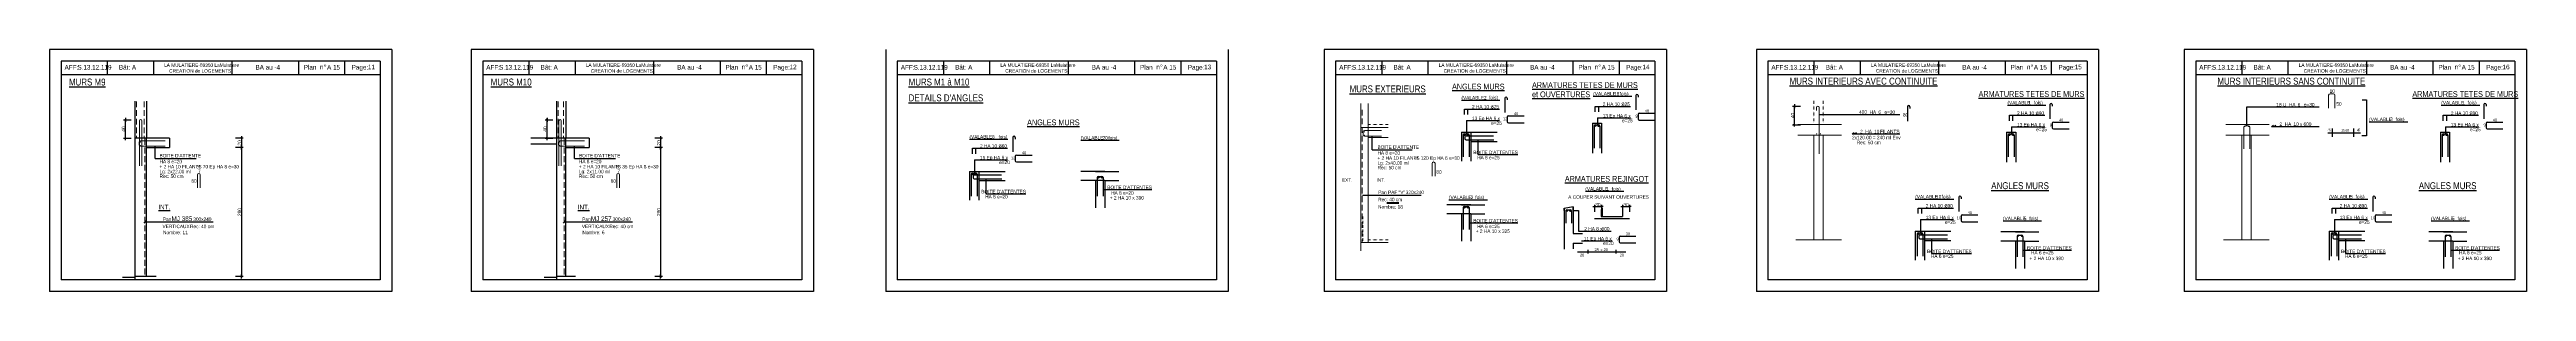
# Model space of a CAD drawing. Header units: metres. Extents: x -9927 to 45032, y -190416 to 12166.
# Drawn here: x 16984 to 27729, y -140200 to -139150 of the extents above; entities that cross this region are included whole.
import ezdxf
from ezdxf.enums import TextEntityAlignment as Align

# ---------------------------------------------------------------- set-up
doc = ezdxf.new("R2010")
doc.units = ezdxf.units.M
doc.header["$PDMODE"] = 65
doc.linetypes.add('CACHE2', pattern=[0.1875, 0.125, -0.0625])
doc.linetypes.add('TIRETPT2', pattern=[12.7, 6.35, -3.175, 0, -3.175])
for name, color, linetype in [('01_cote_gen', 4, 'Continuous'), ('01_fenetres', 171, 'Continuous'), ('01_linteaux', 3, 'Continuous'), ('01_murs_coup', 5, 'Continuous'), ('01_poch_BN', 9, 'Continuous'), ('01_sem', 42, 'Continuous'), ('01_texte', 230, 'Continuous'), ('AA_COTES', 2, 'Continuous')]:
    doc.layers.add(name, color=color, linetype=linetype)
doc.styles.add('STYLE2', font='ARIALN.TTF')
doc.dimstyles.new('JB25', dxfattribs={"dimscale": 0.1, "dimtxt": 150, "dimasz": 17, "dimexe": 0.1, "dimexo": 0.1, "dimgap": 0.09, "dimtad": 1, "dimdec": 1, "dimlfac": 0.5, "dimdsep": 46, "dimtxsty": 'STYLE2', "dimblk1": 'BOND_G', "dimblk2": 'BOND_D', "dimsah": 1, "dimcen": 1.5, "dimdle": 0.01, "dimse1": 1, "dimse2": 1, "dimclrd": 4, "dimclre": 2, "dimclrt": 5, "dimadec": 0, "dimazin": 0, "dimtfac": 2.333333, "dimtdec": 1, "dimtix": 1, "dimtmove": 2, "dimatfit": 3, "dimldrblk": 'BOND_G', "dimfxl": 1, "dimtolj": 1, "dimtzin": 0, "dimarcsym": 0})
doc.dimstyles.new('JB50', dxfattribs={"dimscale": 0.1, "dimtxt": 150, "dimasz": 15, "dimexe": 0.1, "dimexo": 0.1, "dimgap": 0.09, "dimtad": 1, "dimdec": 1, "dimdsep": 46, "dimtxsty": 'STYLE2', "dimblk1": 'BOND_G', "dimblk2": 'BOND_D', "dimsah": 1, "dimcen": 1.5, "dimdle": 0.01, "dimse1": 1, "dimse2": 1, "dimclrd": 4, "dimclre": 2, "dimclrt": 6, "dimazin": 2, "dimtfac": 2.333333, "dimtdec": 1, "dimtix": 1, "dimtmove": 2, "dimatfit": 3, "dimldrblk": 'BOND_G', "dimfxl": 1, "dimtolj": 1, "dimtzin": 0, "dimarcsym": 0})

# ---------------------------------------------------------------- blocks, each defined once
blk = doc.blocks.new('BOND_G')
at = {"layer": 'AA_COTES', "color": 0}
for p, q in [((5, 0), (-5, 0)), ((1.8, 1.8), (-1.8, -1.8)), ((0, -5), (0, 15))]:
    blk.add_line(p, q, dxfattribs=at)
blk = doc.blocks.new('BOND_D')
at = {"layer": 'AA_COTES', "color": 0}
for p, q in [((5, 0), (-5, 0)), ((-1.8, -1.8), (1.8, 1.8)), ((0, 5), (0, -15))]:
    blk.add_line(p, q, dxfattribs=at)
blk = doc.blocks.new('*D1287')
at = {"layer": '01_cote_gen', "color": 4, "lineweight": -2, "transparency": 16777216}
blk.add_line((17816, -139536), (17816, -139573), dxfattribs=at)
at = {"layer": 'DEFPOINTS', "color": 0, "lineweight": 0, "transparency": 16777216}
for p in [(17505, -139535), (17505, -139575), (17816, -139575)]:
    blk.add_point(p, dxfattribs=at)
at = {"layer": '01_cote_gen', "color": 4, "lineweight": -2, "transparency": 16777216, "xscale": 1.7, "yscale": 1.7, "zscale": 1.7}
for name, p, rotation in [('BOND_G', (17816, -139535), 90), ('BOND_D', (17816, -139575), 270)]:
    blk.add_blockref(name, p, dxfattribs=dict(at, rotation=rotation))
at = {"layer": '01_cote_gen', "color": 5, "lineweight": 0, "transparency": 16777216, "insert": (17808, -139555), "char_height": 15, "attachment_point": 5, "rotation": 90, "style": 'STYLE2'}
blk.add_mtext('\\A1;20', dxfattribs=at)
blk = doc.blocks.new('*D1288')
at = {"layer": '01_cote_gen', "color": 4, "lineweight": -2, "transparency": 16777216}
blk.add_line((17816, -139576), (17816, -140133), dxfattribs=at)
at = {"layer": 'DEFPOINTS', "color": 0, "lineweight": 0, "transparency": 16777216}
for p in [(17790, -139575), (17446, -140135), (17816, -140135)]:
    blk.add_point(p, dxfattribs=at)
at = {"layer": '01_cote_gen', "color": 4, "lineweight": -2, "transparency": 16777216, "xscale": 1.7, "yscale": 1.7, "zscale": 1.7}
for name, p, rotation in [('BOND_G', (17816, -139575), 90), ('BOND_D', (17816, -140135), 270)]:
    blk.add_blockref(name, p, dxfattribs=dict(at, rotation=rotation))
at = {"layer": '01_cote_gen', "color": 5, "lineweight": 0, "transparency": 16777216, "insert": (17808, -139855), "char_height": 15, "attachment_point": 5, "rotation": 90, "style": 'STYLE2'}
blk.add_mtext('\\A1;280', dxfattribs=at)
blk = doc.blocks.new('*D1289')
at = {"layer": '01_cote_gen', "color": 4, "lineweight": -2, "transparency": 16777216}
blk.add_line((17313, -139533), (17313, -139456), dxfattribs=at)
at = {"layer": 'DEFPOINTS', "color": 0, "lineweight": 0, "transparency": 16777216}
for p in [(17313, -139455), (17361, -139455), (17367, -139535)]:
    blk.add_point(p, dxfattribs=at)
at = {"layer": '01_cote_gen', "color": 4, "lineweight": -2, "transparency": 16777216, "xscale": 1.7, "yscale": 1.7, "zscale": 1.7}
for name, p, rotation in [('BOND_D', (17313, -139455), 90), ('BOND_G', (17313, -139535), 270)]:
    blk.add_blockref(name, p, dxfattribs=dict(at, rotation=rotation))
at = {"layer": '01_cote_gen', "color": 5, "lineweight": 0, "transparency": 16777216, "insert": (17305, -139495), "char_height": 15, "attachment_point": 5, "rotation": 90, "style": 'STYLE2'}
blk.add_mtext('\\A1;40', dxfattribs=at)
blk = doc.blocks.new('*D1290')
at = {"layer": '01_cote_gen', "color": 4, "lineweight": -2, "transparency": 16777216}
blk.add_line((19635, -139536), (19635, -139573), dxfattribs=at)
at = {"layer": 'DEFPOINTS', "color": 0, "lineweight": 0, "transparency": 16777216}
for p in [(19324, -139535), (19324, -139575), (19635, -139575)]:
    blk.add_point(p, dxfattribs=at)
at = {"layer": '01_cote_gen', "color": 4, "lineweight": -2, "transparency": 16777216, "xscale": 1.7, "yscale": 1.7, "zscale": 1.7}
for name, p, rotation in [('BOND_G', (19635, -139535), 90), ('BOND_D', (19635, -139575), 270)]:
    blk.add_blockref(name, p, dxfattribs=dict(at, rotation=rotation))
at = {"layer": '01_cote_gen', "color": 5, "lineweight": 0, "transparency": 16777216, "insert": (19627, -139555), "char_height": 15, "attachment_point": 5, "rotation": 90, "style": 'STYLE2'}
blk.add_mtext('\\A1;20', dxfattribs=at)
blk = doc.blocks.new('*D1291')
at = {"layer": '01_cote_gen', "color": 4, "lineweight": -2, "transparency": 16777216}
blk.add_line((19635, -139576), (19635, -140133), dxfattribs=at)
at = {"layer": 'DEFPOINTS', "color": 0, "lineweight": 0, "transparency": 16777216}
for p in [(19609, -139575), (19266, -140135), (19635, -140135)]:
    blk.add_point(p, dxfattribs=at)
at = {"layer": '01_cote_gen', "color": 4, "lineweight": -2, "transparency": 16777216, "xscale": 1.7, "yscale": 1.7, "zscale": 1.7}
for name, p, rotation in [('BOND_G', (19635, -139575), 90), ('BOND_D', (19635, -140135), 270)]:
    blk.add_blockref(name, p, dxfattribs=dict(at, rotation=rotation))
at = {"layer": '01_cote_gen', "color": 5, "lineweight": 0, "transparency": 16777216, "insert": (19627, -139855), "char_height": 15, "attachment_point": 5, "rotation": 90, "style": 'STYLE2'}
blk.add_mtext('\\A1;280', dxfattribs=at)
blk = doc.blocks.new('*D1292')
at = {"layer": '01_murs_coup', "color": 4, "lineweight": -2, "transparency": 16777216}
blk.add_line((19142, -139533), (19142, -139456), dxfattribs=at)
at = {"layer": 'DEFPOINTS', "color": 0, "lineweight": 0, "transparency": 16777216}
for p in [(19142, -139455), (19190, -139455), (19196, -139535)]:
    blk.add_point(p, dxfattribs=at)
at = {"layer": '01_murs_coup', "color": 4, "lineweight": -2, "transparency": 16777216, "xscale": 1.7, "yscale": 1.7, "zscale": 1.7}
for name, p, rotation in [('BOND_D', (19142, -139455), 90), ('BOND_G', (19142, -139535), 270)]:
    blk.add_blockref(name, p, dxfattribs=dict(at, rotation=rotation))
at = {"layer": '01_murs_coup', "color": 5, "transparency": 16777216, "insert": (19134, -139495), "char_height": 15, "attachment_point": 5, "rotation": 90, "style": 'STYLE2'}
blk.add_mtext('\\A1;40', dxfattribs=at)
blk = doc.blocks.new('*D1316')
at = {"layer": '01_texte', "color": 4, "lineweight": -2, "transparency": 16777216}
blk.add_line((23810, -139831), (23837, -139831), dxfattribs=at)
at = {"layer": 'DEFPOINTS', "color": 0, "lineweight": 0, "transparency": 16777216}
for p in [(23808, -139844), (23838, -139831), (23838, -139844)]:
    blk.add_point(p, dxfattribs=at)
at = {"layer": '01_texte', "color": 4, "lineweight": -2, "transparency": 16777216, "xscale": 1.5, "yscale": 1.5, "zscale": 1.5, "rotation": 180}
blk.add_blockref('BOND_G', (23808, -139831), dxfattribs=at)
at = {"layer": '01_texte', "color": 4, "lineweight": -2, "transparency": 16777216, "xscale": 1.5, "yscale": 1.5, "zscale": 1.5}
blk.add_blockref('BOND_D', (23838, -139831), dxfattribs=at)
at = {"layer": '01_texte', "color": 6, "transparency": 16777216, "insert": (23823, -139823), "char_height": 15, "attachment_point": 5, "style": 'STYLE2'}
blk.add_mtext('\\A1;30', dxfattribs=at)
blk = doc.blocks.new('*D1315')
at = {"layer": '01_texte', "color": 4, "lineweight": -2, "transparency": 16777216}
blk.add_line((23687, -139831), (23714, -139831), dxfattribs=at)
at = {"layer": 'DEFPOINTS', "color": 0, "lineweight": 0, "transparency": 16777216}
for p in [(23686, -139856), (23716, -139831), (23716, -139856)]:
    blk.add_point(p, dxfattribs=at)
at = {"layer": '01_texte', "color": 4, "lineweight": -2, "transparency": 16777216, "xscale": 1.5, "yscale": 1.5, "zscale": 1.5, "rotation": 180}
blk.add_blockref('BOND_G', (23686, -139831), dxfattribs=at)
at = {"layer": '01_texte', "color": 4, "lineweight": -2, "transparency": 16777216, "xscale": 1.5, "yscale": 1.5, "zscale": 1.5}
blk.add_blockref('BOND_D', (23716, -139831), dxfattribs=at)
at = {"layer": '01_texte', "color": 6, "transparency": 16777216, "insert": (23701, -139823), "char_height": 15, "attachment_point": 5, "style": 'STYLE2'}
blk.add_mtext('\\A1;30', dxfattribs=at)
blk = doc.blocks.new('*D1317')
at = {"layer": '01_cote_gen', "color": 4, "linetype": 'Continuous', "lineweight": -2, "transparency": 16777216}
blk.add_line((24554, -139474), (24554, -139397), dxfattribs=at)
at = {"layer": 'DEFPOINTS', "color": 0, "linetype": 'Continuous', "lineweight": 0, "transparency": 16777216}
for p in [(24554, -139396), (24607, -139476), (24655, -139396)]:
    blk.add_point(p, dxfattribs=at)
at = {"layer": '01_cote_gen', "color": 4, "linetype": 'Continuous', "lineweight": -2, "transparency": 16777216, "xscale": 1.7, "yscale": 1.7, "zscale": 1.7}
for name, p, rotation in [('BOND_D', (24554, -139396), 90), ('BOND_G', (24554, -139476), 270)]:
    blk.add_blockref(name, p, dxfattribs=dict(at, rotation=rotation))
at = {"layer": '01_cote_gen', "color": 5, "linetype": 'Continuous', "lineweight": 0, "transparency": 16777216, "insert": (24546, -139436), "char_height": 15, "attachment_point": 5, "rotation": 90, "style": 'STYLE2'}
blk.add_mtext('\\A1;40', dxfattribs=at)

msp = doc.modelspace()

# ---------------------------------------------------------------- linework, layer by layer
at = {"layer": '01_cote_gen', "color": 2, "linetype": 'CACHE2', "lineweight": 0, "ltscale": 100}
msp.add_line((22681.75, -139874.09), (22681.75, -139987.5), dxfattribs=at)
at = {"layer": '01_fenetres', "ltscale": 30}
for p, q in [((17033.86, -139199.78), (17033.86, -140149.78)), ((17033.86, -139199.78), (17033.86, -140149.78)), ((17033.86, -139199.78), (17033.86, -140149.78)), ((18418.86, -139199.78), (17033.86, -139199.78)), ((18418.86, -139259.78), (17033.86, -139259.78)), ((17233.86, -139199.78), (17233.86, -139259.78)), ((17434.26, -139199.78), (17434.26, -139259.78)), ((17774.43, -139199.78), (17774.43, -139259.78)), ((18064.73, -139259.78), (18064.73, -139199.78)), ((18264.73, -139259.78), (18264.73, -139199.78)), ((18418.86, -139199.78), (18418.86, -140149.78)), ((18863.18, -139199.78), (18863.18, -140149.78)), ((18863.18, -139199.78), (18863.18, -140149.78)), ((18863.18, -139199.78), (18863.18, -140149.78)), ((20248.18, -139199.78), (18863.18, -139199.78)), ((20248.18, -139259.78), (18863.18, -139259.78)), ((19063.18, -139199.78), (19063.18, -139259.78)), ((19263.58, -139199.78), (19263.58, -139259.78)), ((19603.75, -139199.78), (19603.75, -139259.78)), ((19894.05, -139259.78), (19894.05, -139199.78)), ((20094.05, -139259.78), (20094.05, -139199.78)), ((20248.18, -139199.78), (20248.18, -140149.78)), ((20661.72, -139199.78), (20661.72, -140149.78)), ((20661.72, -139199.78), (20661.72, -140149.78)), ((20661.72, -139199.78), (20661.72, -140149.78)), ((22046.72, -139199.78), (20661.72, -139199.78)), ((22046.72, -139259.78), (20661.72, -139259.78)), ((20861.72, -139199.78), (20861.72, -139259.78)), ((21062.12, -139199.78), (21062.12, -139259.78)), ((21402.29, -139199.78), (21402.29, -139259.78)), ((21692.59, -139259.78), (21692.59, -139199.78)), ((21892.59, -139259.78), (21892.59, -139199.78)), ((22046.72, -139199.78), (22046.72, -140149.78)), ((22563.4, -139199.78), (22563.4, -140149.78)), ((22563.4, -139199.78), (22563.4, -140149.78)), ((22563.4, -139199.78), (22563.4, -140149.78)), ((23948.4, -139199.78), (22563.4, -139199.78)), ((23948.4, -139259.78), (22563.4, -139259.78)), ((22763.4, -139199.78), (22763.4, -139259.78)), ((22963.79, -139199.78), (22963.79, -139259.78)), ((23303.96, -139199.78), (23303.96, -139259.78)), ((23594.26, -139259.78), (23594.26, -139199.78)), ((23794.26, -139259.78), (23794.26, -139199.78)), ((23948.4, -139199.78), (23948.4, -140149.78)), ((24438.45, -139199.78), (24438.45, -140149.78)), ((24438.45, -139199.78), (24438.45, -140149.78)), ((24438.45, -139199.78), (24438.45, -140149.78)), ((25823.45, -139199.78), (24438.45, -139199.78)), ((25823.45, -139259.78), (24438.45, -139259.78)), ((24638.45, -139199.78), (24638.45, -139259.78)), ((24838.84, -139199.78), (24838.84, -139259.78)), ((25179.01, -139199.78), (25179.01, -139259.78)), ((25469.31, -139259.78), (25469.31, -139199.78)), ((25669.31, -139259.78), (25669.31, -139199.78)), ((25823.45, -139199.78), (25823.45, -140149.78)), ((26294.45, -139199.78), (26294.45, -140149.78)), ((26294.45, -139199.78), (26294.45, -140149.78)), ((26294.45, -139199.78), (26294.45, -140149.78)), ((27679.45, -139199.78), (26294.45, -139199.78)), ((27679.45, -139259.78), (26294.45, -139259.78)), ((26494.45, -139199.78), (26494.45, -139259.78)), ((26694.85, -139199.78), (26694.85, -139259.78)), ((27035.02, -139199.78), (27035.02, -139259.78)), ((27325.32, -139259.78), (27325.32, -139199.78)), ((27525.32, -139259.78), (27525.32, -139199.78)), ((27679.45, -139199.78), (27679.45, -140149.78)), ((18418.86, -140149.78), (17033.86, -140149.78)), ((20248.18, -140149.78), (18863.18, -140149.78)), ((22046.72, -140149.78), (20661.72, -140149.78)), ((23948.4, -140149.78), (22563.4, -140149.78)), ((25823.45, -140149.78), (24438.45, -140149.78)), ((27679.45, -140149.78), (26294.45, -140149.78))]:
    msp.add_line(p, q, dxfattribs=at)
at = {"layer": '01_linteaux', "linetype": 'Continuous'}
for p, q in [((23297.82, -139361.01), (23297.82, -139423.19)), ((23307.82, -139361.01), (23307.82, -139368.43)), ((23307.93, -139442.74), (23307.93, -139462.35)), ((23312.93, -139437.74), (23380.51, -139437.74)), ((23312.93, -139467.35), (23380.51, -139467.35)), ((25044.76, -139398.35), (25044.76, -139460.52)), ((25054.76, -139398.35), (25054.76, -139405.76)), ((21163.49, -139530.88), (21163.49, -139593.06)), ((21173.49, -139530.88), (21173.49, -139538.29)), ((23109.48, -139508.59), (23109.48, -139634.29)), ((23109.48, -139508.59), (23263.92, -139508.59)), ((23116.98, -139521.09), (23116.98, -139616.09)), ((23121.98, -139516.09), (23136.98, -139516.09)), ((23124.48, -139528.85), (23124.48, -139536.09)), ((23129.48, -139523.85), (23248.54, -139523.85)), ((23129.48, -139541.09), (23249.48, -139541.09)), ((23141.98, -139521.09), (23141.98, -139616.09)), ((23149.48, -139508.59), (23149.48, -139634.29)), ((23149.48, -139548.59), (23263.92, -139548.59)), ((26867.82, -139511.54), (27009.55, -139511.54)), ((26887.76, -139529.4), (26887.76, -139492.63)), ((26981.21, -139529.4), (26981.21, -139492.63)), ((20975.15, -139678.45), (20975.15, -139804.16)), ((20975.15, -139678.45), (21129.59, -139678.45)), ((20982.65, -139690.95), (20982.65, -139785.95)), ((20987.65, -139685.95), (21002.65, -139685.95)), ((21007.65, -139690.95), (21007.65, -139785.95)), ((21015.15, -139678.45), (21015.15, -139804.16)), ((21173.6, -139612.61), (21173.6, -139632.22)), ((21178.6, -139607.61), (21246.18, -139607.61)), ((21178.6, -139637.22), (21246.18, -139637.22)), ((21561.75, -139678.42), (21458.32, -139678.42)), ((21521.75, -139678.42), (21623.47, -139678.42)), ((20990.15, -139698.72), (20990.15, -139705.95)), ((20995.15, -139693.72), (21114.22, -139693.72)), ((20995.15, -139710.95), (21115.15, -139710.95)), ((21015.15, -139718.45), (21129.59, -139718.45)), ((21561.75, -139718.42), (21458.32, -139718.42)), ((21521.75, -139718.42), (21521.75, -139836.98)), ((21529.25, -139705.29), (21529.25, -139785.92)), ((21534.25, -139700.29), (21549.25, -139700.29)), ((21554.25, -139705.29), (21554.25, -139785.92)), ((21561.75, -139718.42), (21561.75, -139836.98)), ((21561.75, -139718.42), (21623.47, -139718.42)), ((25266.44, -139790.78), (25266.44, -139852.95)), ((25276.44, -139790.78), (25276.44, -139798.19)), ((27062.52, -139790.78), (27062.52, -139852.95)), ((27072.52, -139790.78), (27072.52, -139798.19)), ((23149.48, -139823.29), (23046.05, -139823.29)), ((23149.48, -139863.29), (23046.05, -139863.29)), ((23109.48, -139823.29), (23211.21, -139823.29)), ((23109.48, -139863.29), (23109.48, -139981.85)), ((23116.98, -139835.79), (23116.98, -139930.79)), ((23121.98, -139830.79), (23136.98, -139830.79)), ((23141.98, -139835.79), (23141.98, -139930.79)), ((23149.48, -139863.29), (23149.48, -139981.85)), ((23149.48, -139863.29), (23211.21, -139863.29)), ((25276.56, -139872.5), (25276.56, -139892.12)), ((25281.56, -139867.5), (25349.14, -139867.5)), ((25281.56, -139897.12), (25349.14, -139897.12)), ((27072.64, -139872.5), (27072.64, -139892.12)), ((27077.64, -139867.5), (27145.22, -139867.5)), ((27077.64, -139897.12), (27145.22, -139897.12)), ((25078.11, -139938.35), (25078.11, -140064.05)), ((25078.11, -139938.35), (25232.55, -139938.35)), ((25085.61, -139950.85), (25085.61, -140045.85)), ((25090.61, -139945.85), (25105.61, -139945.85)), ((25093.11, -139958.61), (25093.11, -139965.85)), ((25098.11, -139953.61), (25217.17, -139953.61)), ((25098.11, -139970.85), (25218.11, -139970.85)), ((25110.61, -139950.85), (25110.61, -140045.85)), ((25118.11, -139938.35), (25118.11, -140064.05)), ((25118.11, -139978.35), (25232.55, -139978.35)), ((25552.06, -139941.39), (25448.63, -139941.39)), ((25552.06, -139981.39), (25448.63, -139981.39)), ((25512.06, -139941.39), (25613.78, -139941.39)), ((25512.06, -139981.39), (25512.06, -140099.95)), ((25519.56, -139960.56), (25519.56, -140048.89)), ((25524.56, -139955.56), (25539.56, -139955.56)), ((25544.56, -139960.56), (25544.56, -140048.89)), ((25552.06, -139981.39), (25552.06, -140099.95)), ((25552.06, -139981.39), (25613.78, -139981.39)), ((26874.19, -139938.35), (26874.19, -140064.05)), ((26874.19, -139938.35), (27028.62, -139938.35)), ((26881.69, -139950.85), (26881.69, -140045.85)), ((26886.69, -139945.85), (26901.69, -139945.85)), ((26889.19, -139958.61), (26889.19, -139965.85)), ((26894.19, -139953.61), (27013.25, -139953.61)), ((26894.19, -139970.85), (27014.19, -139970.85)), ((26906.69, -139950.85), (26906.69, -140045.85)), ((26914.19, -139938.35), (26914.19, -140064.05)), ((26914.19, -139978.35), (27028.62, -139978.35)), ((27409.33, -139941.39), (27305.9, -139941.39)), ((27409.33, -139981.39), (27305.9, -139981.39)), ((27369.33, -139941.39), (27471.06, -139941.39)), ((27369.33, -139981.39), (27369.33, -140099.95)), ((27376.83, -139960.56), (27376.83, -140048.89)), ((27381.83, -139955.56), (27396.83, -139955.56)), ((27401.83, -139960.56), (27401.83, -140048.89)), ((27409.33, -139981.39), (27409.33, -140099.95)), ((27409.33, -139981.39), (27471.06, -139981.39))]:
    msp.add_line(p, q, dxfattribs=at)
at = {"layer": '01_linteaux', "linetype": 'Continuous', "const_width": 3, "flags": 128}
for points in [[(25522.1, -139960.61, 1), (25525.1, -139960.61, 1)], [(25538.44, -139960.61, 1), (25541.44, -139960.61, 1)], [(27379.38, -139960.61, 1), (27382.38, -139960.61, 1)], [(27395.72, -139960.61, 1), (27398.72, -139960.61, 1)]]:
    msp.add_lwpolyline(points, format="xyb", close=True, dxfattribs=at)
at = {"layer": '01_linteaux', "linetype": 'Continuous'}
for centre in [(23121.65, -139520.41), (23137.32, -139520.41), (20987.32, -139690.27), (21002.99, -139690.27), (21533.91, -139704.61), (21549.58, -139704.61), (23121.65, -139835.11), (23137.32, -139835.11), (25090.27, -139950.17), (25105.95, -139950.17), (26886.35, -139950.17), (26902.03, -139950.17)]:
    msp.add_circle(centre, 3, dxfattribs=at)
for centre, start, end in [((23302.82, -139361.01), 90, 180), ((23302.82, -139361.01), 0, 90), ((23312.93, -139442.74), 90, 180), ((23312.93, -139462.35), 180, 270), ((25049.76, -139398.35), 90, 180), ((25049.76, -139398.35), 0, 90), ((21168.49, -139530.88), 90, 180), ((21168.49, -139530.88), 0, 90), ((23121.98, -139521.09), 90, 180), ((23129.48, -139528.85), 90, 180), ((23129.48, -139536.09), 180, 270), ((23136.98, -139521.09), 0, 90), ((20987.65, -139690.95), 90, 180), ((21002.65, -139690.95), 0, 90), ((21178.6, -139612.61), 90, 180), ((21178.6, -139632.22), 180, 270), ((20995.15, -139698.72), 90, 180), ((20995.15, -139705.95), 180, 270), ((21534.25, -139705.29), 90, 180), ((21549.25, -139705.29), 0, 90), ((25271.44, -139790.78), 90, 180), ((25271.44, -139790.78), 0, 90), ((27067.52, -139790.78), 90, 180), ((27067.52, -139790.78), 0, 90), ((23121.98, -139835.79), 90, 180), ((23136.98, -139835.79), 0, 90), ((25281.56, -139872.5), 90, 180), ((25281.56, -139892.12), 180, 270), ((27077.64, -139872.5), 90, 180), ((27077.64, -139892.12), 180, 270), ((25090.61, -139950.85), 90, 180), ((25098.11, -139958.61), 90, 180), ((25098.11, -139965.85), 180, 270), ((25105.61, -139950.85), 0, 90), ((25524.56, -139960.56), 90, 180), ((25539.56, -139960.56), 0, 90), ((26886.69, -139950.85), 90, 180), ((26894.19, -139958.61), 90, 180), ((26894.19, -139965.85), 180, 270), ((26901.69, -139950.85), 0, 90), ((27381.83, -139960.56), 90, 180), ((27396.83, -139960.56), 0, 90)]:
    msp.add_arc(centre, 5, start, end, dxfattribs=at)
at = {"layer": '01_murs_coup'}
for p, q in [((17355.01, -139574.56), (17355.01, -139374.27)), ((17405.01, -139374.27), (17405.01, -139534.56)), ((19184.33, -139574.56), (19184.33, -139374.27)), ((19224.33, -139374.27), (19224.33, -139534.56)), ((17504.95, -139534.56), (17355.01, -139534.56)), ((17355.01, -140134.56), (17355.01, -139574.56)), ((17405.01, -140134.56), (17405.01, -139534.56)), ((17405.01, -139574.56), (17504.95, -139574.56)), ((19184.33, -139534.56), (19071.91, -139534.56)), ((19184.33, -139560.56), (19071.91, -139560.56)), ((19324.27, -139534.56), (19184.33, -139534.56)), ((19184.33, -140134.56), (19184.33, -139574.56)), ((19224.33, -140134.56), (19224.33, -139534.56)), ((19224.33, -139574.56), (19324.27, -139574.56)), ((17355.01, -140138.56), (17300.57, -140138.56)), ((17446.23, -140134.56), (17354.92, -140134.56)), ((17354.92, -140149.78), (17354.92, -140134.56)), ((19184.33, -140138.56), (19129.88, -140138.56)), ((19265.55, -140134.56), (19184.24, -140134.56)), ((19184.24, -140149.78), (19184.24, -140134.56))]:
    msp.add_line(p, q, dxfattribs=at)
at = {"layer": '01_poch_BN'}
for p, q in [((17504.95, -139534.56), (17504.95, -139574.56)), ((19324.27, -139534.56), (19324.27, -139574.56))]:
    msp.add_line(p, q, dxfattribs=at)
at = {"layer": '01_sem', "color": 2, "lineweight": 0, "ltscale": 7}
for p, q in [((26871.25, -139348.47), (26871.25, -139404.62)), ((26877.25, -139342.47), (26892.72, -139342.47)), ((26898.72, -139348.47), (26898.72, -139404.62)), ((17374.73, -139458.58), (17374.73, -139654.56)), ((17384.73, -139458.58), (17384.73, -139654.56)), ((19194.05, -139458.58), (19194.05, -139654.56)), ((19204.05, -139458.58), (19204.05, -139654.56)), ((22672.46, -139384.35), (22672.46, -140023.16)), ((22704.46, -139384.35), (22704.46, -139487.5)), ((24757.72, -139475.75), (24568.63, -139475.75)), ((24649.22, -139401.75), (24649.22, -139414.83)), ((24661.22, -139401.75), (24661.22, -139601.75)), ((26613.73, -139475.75), (26424.64, -139475.75)), ((17372.2, -139551.56), (17372.2, -139563.56)), ((17378.2, -139545.56), (17485.01, -139545.56)), ((17378.2, -139569.56), (17485.01, -139569.56)), ((19191.52, -139551.56), (19191.52, -139563.56)), ((19197.52, -139545.56), (19304.33, -139545.56)), ((19197.52, -139569.56), (19304.33, -139569.56)), ((22791.64, -139487.5), (22672.46, -139487.5)), ((22682.65, -139507.5), (22682.65, -139519.5)), ((22688.65, -139501.5), (22762.65, -139501.5)), ((22688.65, -139525.5), (22762.65, -139525.5)), ((22704.46, -139487.5), (22704.46, -139987.5)), ((22791.8, -139531.5), (22704.62, -139531.5)), ((24757.72, -139521.75), (24568.63, -139521.75)), ((24638.54, -139521.75), (24638.54, -139975.75)), ((24678.54, -139521.75), (24678.54, -139975.75)), ((26613.73, -139521.75), (26424.64, -139521.75)), ((26494.55, -139521.75), (26494.55, -139975.75)), ((26503.74, -139485.42), (26503.74, -139580.42)), ((26508.74, -139480.42), (26523.74, -139480.42)), ((26528.74, -139485.42), (26528.74, -139580.42)), ((26534.55, -139521.75), (26534.55, -139975.75)), ((22982.46, -139643.67), (22982.46, -139699.81)), ((22994.46, -139643.67), (22994.46, -139699.81)), ((17625.75, -139694.21), (17625.75, -139750.36)), ((17637.75, -139694.21), (17637.75, -139750.36)), ((19445.07, -139694.21), (19445.07, -139750.36)), ((19457.07, -139694.21), (19457.07, -139750.36)), ((22791.64, -139987.5), (22672.46, -139987.5)), ((24559.36, -139975.75), (24638.54, -139975.75)), ((24757.72, -139975.75), (24638.54, -139975.75)), ((26415.37, -139975.75), (26494.55, -139975.75)), ((26613.73, -139975.75), (26494.55, -139975.75))]:
    msp.add_line(p, q, dxfattribs=at)
at = {"layer": '01_sem', "color": 2, "linetype": 'CACHE2', "lineweight": 0, "ltscale": 200}
for p, q in [((17361.01, -139375.02), (17361.01, -139534.56)), ((17394.49, -139375.02), (17394.49, -139534.56)), ((19190.33, -139375.02), (19190.33, -139534.56)), ((19213.81, -139375.02), (19213.81, -139534.56))]:
    msp.add_line(p, q, dxfattribs=at)
at = {"layer": '01_sem', "color": 5, "linetype": 'CACHE2', "lineweight": 0, "ltscale": 200}
for p, q in [((22678.46, -139411.5), (22678.46, -139987.5)), ((17397.24, -139537.94), (17397.24, -140134.56)), ((19216.55, -139537.94), (19216.55, -140134.56))]:
    msp.add_line(p, q, dxfattribs=at)
at = {"layer": '01_sem', "color": 2, "linetype": 'TIRETPT2', "lineweight": 0, "ltscale": 2}
for p, q in [((22791.64, -139475.5), (22704.46, -139475.5)), ((24638.54, -139372.09), (24638.54, -139475.75)), ((24678.54, -139372.09), (24678.54, -139475.75)), ((22791.64, -139975.5), (22704.46, -139975.5))]:
    msp.add_line(p, q, dxfattribs=at)
at = {"layer": '01_sem', "color": 2, "lineweight": 0, "ltscale": 7, "const_width": 2.5, "flags": 128}
for points in [[(17376.4, -139566.22, 1), (17378.9, -139566.22, 1)], [(17376.47, -139550.89, 1), (17378.97, -139550.89, 1)], [(19195.72, -139566.22, 1), (19198.22, -139566.22, 1)], [(19195.79, -139550.89, 1), (19198.29, -139550.89, 1)], [(22686.85, -139522.15, 1), (22689.35, -139522.15, 1)], [(22686.92, -139506.82, 1), (22689.42, -139506.82, 1)], [(24648.74, -139516.04, 1), (24651.24, -139516.04, 1)], [(24665.77, -139516.04, 1), (24668.27, -139516.04, 1)], [(26506.31, -139483.82, 1), (26508.81, -139483.82, 1)], [(26523.33, -139483.82, 1), (26525.83, -139483.82, 1)]]:
    msp.add_lwpolyline(points, format="xyb", close=True, dxfattribs=at)
at = {"layer": '01_sem', "color": 2, "lineweight": 0, "ltscale": 7}
for centre, radius, start, end in [((26877.25, -139348.47), 6, 90, 180), ((26892.72, -139348.47), 6, 0, 90), ((17379.73, -139458.58), 5, 90, 180), ((17379.73, -139458.58), 5, 0, 90), ((19199.05, -139458.58), 5, 90, 180), ((19199.05, -139458.58), 5, 0, 90), ((24655.22, -139401.75), 6, 90, 180), ((24655.22, -139401.75), 6, 0, 90), ((17378.2, -139551.56), 6, 90, 180), ((17378.2, -139563.56), 6, 180, 270), ((19197.52, -139551.56), 6, 90, 180), ((19197.52, -139563.56), 6, 180, 270), ((22688.65, -139507.5), 6, 90, 180), ((22688.65, -139519.5), 6, 180, 270), ((26508.74, -139485.42), 5, 90, 180), ((26523.74, -139485.42), 5, 0, 90), ((17631.75, -139694.21), 6, 90, 180), ((17631.75, -139694.21), 6, 0, 90), ((19451.07, -139694.21), 6, 90, 180), ((19451.07, -139694.21), 6, 0, 90), ((22988.46, -139643.67), 6, 90, 180), ((22988.46, -139643.67), 6, 0, 90)]:
    msp.add_arc(centre, radius, start, end, dxfattribs=at)
at = {"layer": '01_texte', "ltscale": 30}
for p, q in [((16983.86, -139149.78), (16983.86, -140199.78)), ((18468.86, -139149.78), (16983.86, -139149.78)), ((18468.86, -139149.78), (18468.86, -140199.78)), ((18813.18, -139149.78), (18813.18, -140199.78)), ((20298.18, -139149.78), (18813.18, -139149.78)), ((20298.18, -139149.78), (20298.18, -140199.78)), ((20611.72, -139149.78), (20611.72, -140199.78)), ((22096.72, -139149.78), (22096.72, -140199.78)), ((22513.4, -139149.78), (22513.4, -140199.78)), ((23998.4, -139149.78), (22513.4, -139149.78)), ((23998.4, -139149.78), (23998.4, -140199.78)), ((24388.45, -139149.78), (24388.45, -140199.78)), ((25873.45, -139149.78), (24388.45, -139149.78)), ((25873.45, -139149.78), (25873.45, -140199.78)), ((26244.45, -139149.78), (26244.45, -140199.78)), ((27729.45, -139149.78), (26244.45, -139149.78)), ((27729.45, -139149.78), (27729.45, -140199.78)), ((18468.86, -140199.78), (16983.86, -140199.78)), ((20298.18, -140199.78), (18813.18, -140199.78)), ((22096.72, -140199.78), (20611.72, -140199.78)), ((23998.4, -140199.78), (22513.4, -140199.78)), ((25873.45, -140199.78), (24388.45, -140199.78)), ((27729.45, -140199.78), (26244.45, -140199.78))]:
    msp.add_line(p, q, dxfattribs=at)
at = {"layer": '01_texte'}
for p, q in [((23865.28, -139349.61), (23865.28, -139411.78)), ((23875.28, -139349.61), (23875.28, -139357.02)), ((27016.43, -139368.12), (27035.51, -139368.12)), ((27035.51, -139368.12), (27035.51, -139524.64)), ((23121.77, -139432.08), (23121.77, -139408.03)), ((23121.77, -139408.03), (23274.74, -139408.03)), ((23131.36, -139458.34), (23274.74, -139458.34)), ((23131.36, -139458.34), (23131.36, -139516.09)), ((23137.18, -139432.08), (23137.18, -139408.03)), ((23676.95, -139469.71), (23676.95, -139599.24)), ((23676.95, -139469.71), (23716.95, -139469.71)), ((23689.23, -139420.67), (23689.23, -139396.63)), ((23689.23, -139396.63), (23842.2, -139396.63)), ((23689.45, -139477.21), (23704.45, -139477.21)), ((23698.83, -139446.93), (23842.2, -139446.93)), ((23698.83, -139446.93), (23698.83, -139477.21)), ((23704.64, -139420.67), (23704.64, -139396.63)), ((23716.95, -139469.71), (23716.95, -139599.24)), ((23875.4, -139431.33), (23875.4, -139450.94)), ((23880.4, -139426.33), (23947.98, -139426.33)), ((23880.4, -139455.94), (23947.98, -139455.94)), ((24661.22, -139431.33), (25010.3, -139431.33)), ((25486.37, -139459.4), (25486.37, -139435.35)), ((25486.37, -139435.35), (25639.34, -139435.35)), ((25501.78, -139459.4), (25501.78, -139435.35)), ((25662.42, -139388.33), (25662.42, -139450.51)), ((25672.42, -139388.33), (25672.42, -139395.75)), ((25672.53, -139470.06), (25672.53, -139489.67)), ((25677.53, -139465.06), (25745.11, -139465.06)), ((26516.24, -139399.07), (26829.66, -139399.07)), ((26516.24, -139480.42), (26516.24, -139399.07)), ((27368.32, -139459.4), (27368.32, -139435.35)), ((27368.32, -139435.35), (27521.29, -139435.35)), ((27383.73, -139459.4), (27383.73, -139435.35)), ((27544.37, -139388.33), (27544.37, -139450.51)), ((27554.37, -139388.33), (27554.37, -139395.75)), ((27554.48, -139470.06), (27554.48, -139489.67)), ((27559.48, -139465.06), (27627.06, -139465.06)), ((17441.89, -139622.07), (17441.89, -139569.56)), ((19261.21, -139622.07), (19261.21, -139569.56)), ((20987.44, -139601.95), (20987.44, -139577.9)), ((20987.44, -139577.9), (21140.41, -139577.9)), ((21002.85, -139601.95), (21002.85, -139577.9)), ((22721.22, -139584.66), (22721.22, -139525.5)), ((22721.22, -139584.66), (22896.01, -139584.66)), ((23180.21, -139541.09), (23180.21, -139605.77)), ((23684.45, -139482.21), (23684.45, -139577.21)), ((23709.45, -139482.21), (23709.45, -139577.21)), ((24804.6, -139515.73), (24812.52, -139510.14)), ((24804.6, -139515.73), (25010.3, -139515.73)), ((24814.63, -139515.73), (24822.55, -139510.14)), ((25474.08, -139508.44), (25474.08, -139637.96)), ((25474.08, -139508.44), (25514.08, -139508.44)), ((25481.58, -139520.94), (25481.58, -139615.94)), ((25486.58, -139515.94), (25501.58, -139515.94)), ((25495.96, -139485.66), (25639.34, -139485.66)), ((25495.96, -139485.66), (25495.96, -139515.94)), ((25506.58, -139520.94), (25506.58, -139615.94)), ((25514.08, -139508.44), (25514.08, -139637.96)), ((25677.53, -139494.67), (25745.11, -139494.67)), ((26623.96, -139483.47), (26631.88, -139477.88)), ((26623.96, -139483.47), (26829.66, -139483.47)), ((26633.99, -139483.47), (26641.91, -139477.88)), ((27035.51, -139524.64), (27015.11, -139524.64)), ((27356.04, -139508.44), (27356.04, -139637.96)), ((27356.04, -139508.44), (27396.04, -139508.44)), ((27363.54, -139520.94), (27363.54, -139615.94)), ((27368.54, -139515.94), (27383.54, -139515.94)), ((27377.91, -139485.66), (27521.29, -139485.66)), ((27377.91, -139485.66), (27377.91, -139515.94)), ((27388.54, -139520.94), (27388.54, -139615.94)), ((27396.04, -139508.44), (27396.04, -139637.96)), ((27559.48, -139494.67), (27627.06, -139494.67)), ((17441.89, -139622.07), (17620.34, -139622.07)), ((19261.21, -139622.07), (19439.66, -139622.07)), ((20997.03, -139628.21), (21140.41, -139628.21)), ((20997.03, -139628.21), (20997.03, -139685.95)), ((23180.21, -139605.77), (23353.3, -139605.77)), ((21045.88, -139710.95), (21045.88, -139775.64)), ((21045.88, -139775.64), (21218.98, -139775.64)), ((21554.25, -139757.48), (21765.57, -139757.48)), ((22680.02, -139781.12), (22934.53, -139781.12)), ((17401.29, -139892.57), (17393.1, -139903.12)), ((17397.24, -139897.85), (17693.3, -139897.85)), ((19220.61, -139892.57), (19212.41, -139903.12)), ((19216.55, -139897.85), (19512.62, -139897.85)), ((22837.23, -139815.3), (22785.47, -139815.3)), ((22837.23, -139818.61), (22785.47, -139818.61)), ((23141.98, -139902.35), (23353.3, -139902.35)), ((23594.06, -139832.16), (23554.06, -139839.14)), ((23554.06, -139838.85), (23554.06, -140016.06)), ((23554.06, -139847.97), (23554.06, -139838.85)), ((23561.56, -139849.87), (23561.56, -139903.86)), ((23566.56, -139844.87), (23581.56, -139844.87)), ((23586.56, -139849.87), (23586.56, -139903.86)), ((23594.06, -139832.16), (23594.06, -139947.73)), ((23594.06, -139847.97), (23594.06, -139832.16)), ((23594.06, -139847.97), (23616.67, -139847.97)), ((23616.67, -139847.97), (23616.67, -139937.6)), ((23685.71, -139882.85), (23838.02, -139882.85)), ((23715.71, -139844.48), (23715.71, -139874.9)), ((23715.71, -139874.9), (23808.02, -139874.9)), ((23720.94, -139872.48), (23720.94, -139836.79)), ((23808.02, -139844.48), (23808.02, -139874.9)), ((25090.4, -139861.85), (25090.4, -139837.8)), ((25090.4, -139837.8), (25243.36, -139837.8)), ((25099.99, -139888.1), (25243.36, -139888.1)), ((25099.99, -139888.1), (25099.99, -139945.85)), ((25105.81, -139861.85), (25105.81, -139837.8)), ((26886.47, -139861.85), (26886.47, -139837.8)), ((26886.47, -139837.8), (27039.44, -139837.8)), ((26896.07, -139888.1), (27039.44, -139888.1)), ((26896.07, -139888.1), (26896.07, -139945.85)), ((26901.88, -139861.85), (26901.88, -139837.8)), ((23594.06, -139947.73), (23634.06, -139947.73)), ((23594.06, -139989.73), (23634.06, -139989.73)), ((23594.06, -139989.73), (23594.06, -140014.5)), ((23616.67, -139937.6), (23758.86, -139937.6)), ((23629.27, -139979.78), (23762.48, -139979.78)), ((23792.92, -139964.18), (23792.92, -139983.79)), ((23797.92, -139959.18), (23865.5, -139959.18)), ((23797.92, -139988.79), (23865.5, -139988.79)), ((25148.83, -139970.85), (25148.83, -140035.54)), ((26944.91, -139970.85), (26944.91, -140035.54)), ((23612.96, -140027.72), (23822.6, -140027.72)), ((23656.78, -140019.59), (23656.78, -140035.53)), ((23778.78, -140019.59), (23778.78, -140035.53)), ((25148.83, -140035.54), (25321.93, -140035.54)), ((25544.56, -140020.45), (25755.88, -140020.45)), ((26944.91, -140035.54), (27118.01, -140035.54)), ((27401.83, -140020.45), (27613.15, -140020.45))]:
    msp.add_line(p, q, dxfattribs=at)
for centre in [(23689.11, -139481.53), (23704.79, -139481.53), (25486.25, -139520.26), (25501.92, -139520.26), (27368.2, -139520.26), (27383.87, -139520.26), (23566.22, -139849.19), (23581.9, -139849.19)]:
    msp.add_circle(centre, 3, dxfattribs=at)
for centre, start, end in [((23870.28, -139349.61), 90, 180), ((23870.28, -139349.61), 0, 90), ((23689.45, -139482.21), 90, 180), ((23704.45, -139482.21), 0, 90), ((23880.4, -139431.33), 90, 180), ((23880.4, -139450.94), 180, 270), ((25667.42, -139388.33), 90, 180), ((25667.42, -139388.33), 0, 90), ((25677.53, -139470.06), 90, 180), ((27549.37, -139388.33), 90, 180), ((27549.37, -139388.33), 0, 90), ((27559.48, -139470.06), 90, 180), ((25486.58, -139520.94), 90, 180), ((25501.58, -139520.94), 0, 90), ((25677.53, -139489.67), 180, 270), ((27368.54, -139520.94), 90, 180), ((27383.54, -139520.94), 0, 90), ((27559.48, -139489.67), 180, 270), ((23566.56, -139849.87), 90, 180), ((23581.56, -139849.87), 0, 90), ((23797.92, -139964.18), 90, 180), ((23797.92, -139983.79), 180, 270)]:
    msp.add_arc(centre, 5, start, end, dxfattribs=at)
msp.add_solid([(23720.94, -139872.48), (23720.94, -139836.79), (23726.76, -139836.94), (23720.94, -139872.48)], dxfattribs=at)

# ---------------------------------------------------------------- texts
at = {"layer": '01_texte', "style": 'STYLE2'}
for s, height, p in [('AFF:', 20, (17049.16, -139236.93)), ('S.13.12.119', 20, (17104.82, -139236.93)), ('Bât: A', 20, (17284.8, -139236.93)), ('LA MULATIERE-69350 LaMulatiere', 15, (17480.95, -139225.06)), ('CREATION de LOGEMENTS', 15, (17502.44, -139250.06)), ('BA au -4', 20, (17877.26, -139236.93)), ('Plan', 20, (18086.78, -139236.93)), ('n%%D', 20, (18157.46, -139235.49)), ('A 15', 20, (18187.8, -139236.93)), ('Page:', 20, (18294.44, -139236.93)), ('11', 20, (18365.13, -139235.49)), ('AFF:', 20, (18878.48, -139236.93)), ('S.13.12.119', 20, (18934.14, -139236.93)), ('Bât: A', 20, (19114.12, -139236.93)), ('LA MULATIERE-69350 LaMulatiere', 15, (19310.27, -139225.06)), ('CREATION de LOGEMENTS', 15, (19331.75, -139250.06)), ('BA au -4', 20, (19706.57, -139236.93)), ('Plan', 20, (19916.09, -139236.93)), ('n%%D', 20, (19986.78, -139235.49)), ('A 15', 20, (20017.12, -139236.93)), ('Page:', 20, (20123.76, -139236.93)), ('12', 20, (20194.45, -139235.49)), ('AFF:', 20, (20677.02, -139236.93)), ('S.13.12.119', 20, (20732.68, -139236.93)), ('Bât: A', 20, (20912.66, -139236.93)), ('LA MULATIERE-69350 LaMulatiere', 15, (21108.81, -139225.06)), ('CREATION de LOGEMENTS', 15, (21130.3, -139250.06)), ('BA au -4', 20, (21505.11, -139236.93)), ('Plan', 20, (21714.63, -139236.93)), ('n%%D', 20, (21785.32, -139235.49)), ('A 15', 20, (21815.66, -139236.93)), ('Page:', 20, (21922.3, -139236.93)), ('13', 20, (21992.99, -139235.49)), ('AFF:', 20, (22578.69, -139236.93)), ('S.13.12.119', 20, (22634.36, -139236.93)), ('Bât: A', 20, (22814.33, -139236.93)), ('LA MULATIERE-69350 LaMulatiere', 15, (23010.49, -139225.06)), ('CREATION de LOGEMENTS', 15, (23031.97, -139250.06)), ('BA au -4', 20, (23406.79, -139236.93)), ('Plan', 20, (23616.31, -139236.93)), ('n%%D', 20, (23686.99, -139235.49)), ('A 15', 20, (23717.34, -139236.93)), ('Page:', 20, (23823.98, -139236.93)), ('14', 20, (23894.66, -139235.49)), ('AFF:', 20, (24453.74, -139236.93)), ('S.13.12.119', 20, (24509.41, -139236.93)), ('Bât: A', 20, (24689.38, -139236.93)), ('LA MULATIERE-69350 LaMulatiere', 15, (24885.54, -139225.06)), ('CREATION de LOGEMENTS', 15, (24907.02, -139250.06)), ('BA au -4', 20, (25281.84, -139236.93)), ('Plan', 20, (25491.36, -139236.93)), ('n%%D', 20, (25562.04, -139235.49)), ('A 15', 20, (25592.39, -139236.93)), ('Page:', 20, (25699.03, -139236.93)), ('15', 20, (25769.71, -139235.49)), ('AFF:', 20, (26309.75, -139236.93)), ('S.13.12.119', 20, (26365.41, -139236.93)), ('Bât: A', 20, (26545.39, -139236.93)), ('LA MULATIERE-69350 LaMulatiere', 15, (26741.54, -139225.06)), ('CREATION de LOGEMENTS', 15, (26763.03, -139250.06)), ('BA au -4', 20, (27137.84, -139236.93)), ('Plan', 20, (27347.37, -139236.93)), ('n%%D', 20, (27418.05, -139235.49)), ('A 15', 20, (27448.39, -139236.93)), ('Page:', 20, (27555.03, -139236.93)), ('16', 20, (27625.72, -139235.49)), ('%%UMURS M9', 30, (17068.33, -139305.86)), ('%%UMURS M10', 30, (18897.65, -139305.86)), ('%%UMURS M1 à M10', 30, (20710.87, -139305.86)), ("%%UDETAILS D'ANGLES", 30, (20710.87, -139374.5)), ('%%UMURS EXTERIEURS', 30, (22623.98, -139335.8)), ('%%UANGLES MURS', 25, (23068.43, -139323.08)), ('%%U(VALABLE            ', 15, (23109.19, -139366.23)), ('2', 15, (23206.63, -139366.81)), (' fois)', 15, (23223.44, -139366.23)), ('%%UARMATURES TETES DE MURS', 25, (23415.34, -139316.55)), ('%%Uet OUVERTURES', 25, (23415.34, -139356.87)), ('%%U(VALABLE            ', 15, (23680.89, -139349.24)), ('18', 15, (23771.17, -139349.24)), ('fois)', 15, (23795.14, -139349.24)), ('%%UMURS INTERIEURS AVEC CONTINUITE', 30, (24532.83, -139302.05)), ('%%UARMATURES TETES DE MURS', 25, (25352.78, -139355.28)), ('%%UMURS INTERIEURS SANS CONTINUITE', 30, (26388.84, -139302.05)), ('10', 15, (26875.48, -139337.75)), ('%%UARMATURES TETES DE MURS', 25, (27234.73, -139355.28)), ('%%UANGLES MURS', 25, (21224.97, -139478.47)), ('2 HA 10 x', 15, (23154.92, -139406.01)), ('13 Ep HA 6 x', 15, (23154.92, -139456.31)), ('325', 15, (23237.82, -139406.01)), ('e=25', 15, (23237.99, -139476.79)), ('12', 12, (23289.47, -139456.4)), ('40', 12, (23336.99, -139434.19)), ('2 HA 10 x', 15, (23722.39, -139394.6)), ('13 Ep HA 6 x', 15, (23722.39, -139444.91)), ('325', 15, (23805.29, -139394.6)), ('e=25', 15, (23805.46, -139465.39)), ('9', 12, (23864.22, -139444.99)), ('40', 12, (23904.45, -139422.78)), ('HA', 15, (24879.62, -139428.87)), ('6', 15, (24917.78, -139428.87)), ('80', 15, (25024.31, -139440.88)), ('%%U(VALABLE            ', 15, (25478.02, -139387.97)), ('2 HA 10 x', 15, (25519.52, -139433.33)), ('13 Ep HA 6 x', 15, (25519.52, -139483.64)), ('1', 15, (25568.31, -139387.97)), ('fois)', 15, (25592.27, -139387.97)), ('390', 15, (25602.42, -139433.33)), ('9', 12, (25661.36, -139483.72)), ('40', 12, (25701.59, -139461.51)), ('HA', 15, (26680.5, -139481.02)), ('HA', 15, (26698.98, -139396.61)), ('10', 15, (26718.66, -139481.02)), ('6', 15, (26737.15, -139396.61)), ('50', 15, (26904.59, -139393.22)), ('%%U(VALABLE            ', 15, (27047.27, -139459.86)), ('3', 15, (27137.56, -139459.86)), ('fois)', 15, (27161.52, -139459.86)), ('%%U(VALABLE            ', 15, (27359.97, -139387.97)), ('2 HA 10 x', 15, (27401.47, -139433.33)), ('13 Ep HA 6 x', 15, (27401.47, -139483.64)), ('1', 15, (27450.26, -139387.97)), ('fois)', 15, (27474.22, -139387.97)), ('390', 15, (27484.38, -139433.33)), ('9', 12, (27543.31, -139483.72)), ('40', 12, (27583.54, -139461.51)), ('%%U(VALABLE            ', 15, (20974.86, -139536.09)), ('2 HA 10 x', 15, (21020.59, -139575.87)), ('8', 15, (21072.3, -139536.68)), ('  fois)', 15, (21089.11, -139536.09)), ('360', 15, (21103.49, -139575.87)), ('%%U(VALABLE            ', 15, (21457.49, -139540.45)), ('20', 15, (21552.06, -139540.61)), (' fois)', 15, (21571.74, -139540.45)), ("BOITE D'ATTENTE", 15, (22744.93, -139580.79)), ('HA', 15, (24861.13, -139513.28)), ('10', 15, (24899.3, -139513.28)), ('e=25', 15, (25602.59, -139504.12)), ('e=25', 15, (27484.54, -139504.12)), ('+ 2 HA 10 FILANTS', 15, (17461.06, -139665.64)), ("BOITE D'ATTENTE", 15, (17461.06, -139618.19)), ('HA 8 e=20', 15, (17461.06, -139643.34)), ('Lg: 2x22.00 ml', 15, (17461.06, -139686.78)), ('Rec: 50 cm', 15, (17461.06, -139707.07)), ('et  70 Ep HA 8 e=30', 15, (17620.35, -139665.64)), ('7', 15, (17628.31, -139685.62)), ('+ 2 HA 10 FILANTS', 15, (19280.38, -139665.64)), ("BOITE D'ATTENTE", 15, (19280.38, -139618.19)), ('HA 8 e=20', 15, (19280.38, -139643.34)), ('Lg: 2x11.00 ml', 15, (19280.38, -139686.78)), ('Rec: 50 cm', 15, (19280.38, -139707.07)), ('et  35 Ep HA 8 e=30', 15, (19439.66, -139665.64)), ('7', 15, (19447.63, -139685.62)), ('15 Ep HA 8 x', 15, (21020.59, -139626.18)), ('e=20', 15, (21103.66, -139646.66)), ('12', 12, (21155.14, -139626.26)), ('40', 12, (21202.66, -139604.06)), ('+ 2 HA 10 FILANTS', 15, (22744.93, -139628.24)), ('HA 8 e=20', 15, (22744.93, -139605.94)), ('Lg: 2x40.00 ml', 15, (22744.93, -139649.37)), ('Rec: 50 cm', 15, (22744.93, -139669.66)), ('et  120 Ep HA 6 e=30', 15, (22904.22, -139628.24)), ('80', 15, (23000.34, -139688.42)), ('80', 15, (17599.3, -139728.1)), ('80', 15, (19418.62, -139728.1)), ('EXT.', 15, (22590.72, -139723.67)), ('INT.', 15, (22740.8, -139723.67)), (' Pan PAF "V"  ', 15, (22742.7, -139777)), ('Rec: 40 cm', 15, (22747.89, -139808.28)), ('320x240', 15, (22867.32, -139777)), ('%%U(VALABLE            ', 15, (23054.88, -139798.7)), ('2', 15, (23149.45, -139798.85)), ('fois)', 15, (23169.13, -139798.7)), ('%%UARMATURES REJINGOT', 25, (23557.67, -139723.55)), ('A COUPER SUIVANT OUVERTURES', 15, (23572.16, -139797.17)), ('%%U(VALABLE            ', 15, (23646.72, -139761.68)), ('1', 15, (23737, -139761.68)), ('fois)', 15, (23760.97, -139761.68)), ('%%U(VALABLE            ', 15, (25077.82, -139795.99)), ('10', 15, (25168.11, -139795.99)), ('fois)', 15, (25192.07, -139795.99)), ('%%UANGLES MURS', 30, (25407.58, -139755.73)), ('%%U(VALABLE            ', 15, (26873.9, -139795.99)), ('3', 15, (26964.18, -139795.99)), ('fois)', 15, (26988.15, -139795.99)), ('%%UANGLES MURS', 30, (27262.57, -139755.73)), ('%%UINT.', 20, (17455.87, -139843.7)), (' Pan    ', 15, (17469.88, -139893.73)), ('MJ 385 ', 20, (17513.11, -139893.73)), ('300x240', 15, (17607.34, -139893.73)), ('%%UINT.', 20, (19275.19, -139843.7)), (' Pan    ', 15, (19289.2, -139893.73)), ('MJ 257', 20, (19332.43, -139893.73)), ('300x240', 15, (19426.66, -139893.73)), ('Nombre: 18', 15, (22747.62, -139840.19)), ('2 HA 10 x', 15, (25123.55, -139835.77)), ('13 Ep HA 6 x', 15, (25123.55, -139886.08)), ('390', 15, (25206.45, -139835.77)), ('e=25', 15, (25206.62, -139906.56)), ('10', 12, (25258.1, -139886.16)), ('40', 12, (25305.62, -139863.95)), ('%%U(VALABLE            ', 15, (25458.56, -139890.24)), ('5', 15, (25548.85, -139890.24)), ('fois)', 15, (25572.81, -139890.24)), ('2 HA 10 x', 15, (26919.63, -139835.77)), ('13 Ep HA 6 x', 15, (26919.63, -139886.08)), ('390', 15, (27002.53, -139835.77)), ('e=25', 15, (27002.7, -139906.56)), ('10', 12, (27054.18, -139886.16)), ('40', 12, (27101.69, -139863.95)), ('%%U(VALABLE            ', 15, (27315.84, -139890.24)), ('5', 15, (27406.13, -139890.24)), ('fois)', 15, (27430.09, -139890.24)), ('VERTICAUX', 15, (17474.04, -139925.01)), ('Nombre: 11', 15, (17476.24, -139951.22)), ('Rec: 40 cm', 15, (17593.34, -139925.01)), ('VERTICAUX', 15, (19293.36, -139925.01)), ('Nombre: 6', 15, (19295.56, -139951.22)), ('Rec: 40 cm', 15, (19412.66, -139925.01)), ('11 Ep HA 6 x', 15, (23639.91, -139977.75)), ('2 HA 8 x', 15, (23642.26, -139935.57)), ('600', 15, (23716.98, -139935.57)), ('e=20', 15, (23722.98, -139998.23)), ('20', 12, (23726, -140024.49)), ('9', 12, (23781.75, -139977.84)), ('30', 12, (23821.98, -139955.63)), ('20', 12, (23623.59, -140048.14)), ('x ', 12, (23712.45, -140024.49)), ('20', 12, (23795.88, -140048.14))]:
    msp.add_text(s, height=height, dxfattribs=at).set_placement(p)
for s, height, p in [('400', 15, (24868.41, -139428.87)), ('18 U', 15, (26687.78, -139396.61)), ('2', 15, (26669.29, -139481.02)), ('2x120.00 = 240 ml Env ', 15, (25020.19, -139539.23)), ('2', 15, (24849.93, -139513.28)), ('Rec: 50 cm', 15, (24928.19, -139560.75)), ("BOITE D'ATTENTES", 15, (23354.07, -139603.75)), ('HA 6 e=25', 15, (23275.01, -139626.23)), ("BOITE D'ATTENTES", 15, (21219.74, -139773.62)), ('HA 8 e=20', 15, (21140.68, -139796.09)), ("BOITE D'ATTENTES", 15, (21766.33, -139755.46)), ('HA 8 e=20', 15, (21687.27, -139780.01)), ('+ 2 HA 10 x 390', 15, (21731.48, -139800.78)), ("BOITE D'ATTENTES", 15, (23354.07, -139900.32)), ('HA 6 e=25', 15, (23275.01, -139924.87)), ('+ 2 HA 10 x 325', 15, (23319.21, -139945.65)), ('28', 12, (23704.71, -140024.49)), ("BOITE D'ATTENTES", 15, (25756.64, -140018.42)), ("BOITE D'ATTENTES", 15, (27613.92, -140018.42)), ("BOITE D'ATTENTES", 15, (25322.7, -140033.51)), ('HA 6 e=25', 15, (25243.64, -140053.91)), ('HA 6 e=25', 15, (25677.58, -140038.82)), ('+ 2 HA 10 x 390', 15, (25721.79, -140063.75)), ("BOITE D'ATTENTES", 15, (27118.78, -140033.51)), ('HA 6 e=25', 15, (27039.72, -140053.91)), ('HA 6 e=25', 15, (27534.86, -140038.82)), ('+ 2 HA 10 x 390', 15, (27579.06, -140063.75))]:
    msp.add_text(s, height=height, dxfattribs=at).set_placement(p, align=Align.RIGHT)
for s, p in [('e=30', (24967.44, -139428.87)), ('x 600', (26771.42, -139481.42)), ('e=30', (26786.8, -139396.61)), ('FILANTS', (24967.44, -139513.28))]:
    msp.add_text(s, height=15, dxfattribs=at).set_placement(p, align=Align.CENTER)
at = {"layer": '01_texte', "style": 'STYLE2', "width": 0.7}
for s, p in [('45', (26866.81, -139505.31)), ('17x30', (26926.04, -139506.24)), ('45', (26994.4, -139505.41))]:
    msp.add_text(s, height=12, dxfattribs=at).set_placement(p)

# ---------------------------------------------------------------- dimensions: what is measured, and where the dimension line sits
at = {"layer": '01_cote_gen', "lineweight": 0}
for base, p1, p2, picture, middle in [((17312.7, -139454.65), (17366.59, -139534.56), (17361.01, -139454.65), '*D1289', (17305.03, -139494.6)), ((17815.65, -140134.56), (17790.15, -139574.56), (17446.23, -140134.56), '*D1288', (17807.98, -139854.56)), ((17815.65, -139574.56), (17504.95, -139534.56), (17504.95, -139574.56), '*D1287', (17807.98, -139554.56)), ((19634.97, -140134.56), (19609.47, -139574.56), (19265.55, -140134.56), '*D1291', (19627.3, -139854.56)), ((19634.97, -139574.56), (19324.27, -139534.56), (19324.27, -139574.56), '*D1290', (19627.3, -139554.56))]:
    dim = msp.add_linear_dim(base=base, p1=p1, p2=p2, angle=90, dimstyle='JB25', dxfattribs=at)
    dim.commit()
    dim.dimension.update_dxf_attribs({"geometry": picture, "text_midpoint": middle})
at = {"layer": '01_cote_gen', "linetype": 'Continuous', "lineweight": 0}
dim = msp.add_linear_dim(base=(24553.57, -139395.75), p1=(24607.04, -139475.75), p2=(24655.22, -139395.75), angle=90, dimstyle='JB25', dxfattribs=at)
dim.commit()
dim.dimension.update_dxf_attribs({"geometry": '*D1317', "text_midpoint": (24545.9, -139435.75)})
at = {"layer": '01_murs_coup'}
dim = msp.add_linear_dim(base=(19142.02, -139454.65), p1=(19195.91, -139534.56), p2=(19190.33, -139454.65), angle=90, dimstyle='JB25', dxfattribs=at)
dim.commit()
dim.dimension.update_dxf_attribs({"geometry": '*D1292', "text_midpoint": (19134.35, -139494.6)})
at = {"layer": '01_texte'}
for base, p1, p2, picture, middle in [((23715.71, -139830.82), (23685.71, -139856.39), (23715.71, -139856.39), '*D1315', (23700.71, -139823.15)), ((23838.02, -139830.82), (23808.02, -139844.48), (23838.02, -139844.48), '*D1316', (23823.02, -139823.15))]:
    dim = msp.add_linear_dim(base=base, p1=p1, p2=p2, dimstyle='JB50', dxfattribs=at)
    dim.commit()
    dim.dimension.update_dxf_attribs({"geometry": picture, "text_midpoint": middle})

doc.saveas('drawing.dxf')
